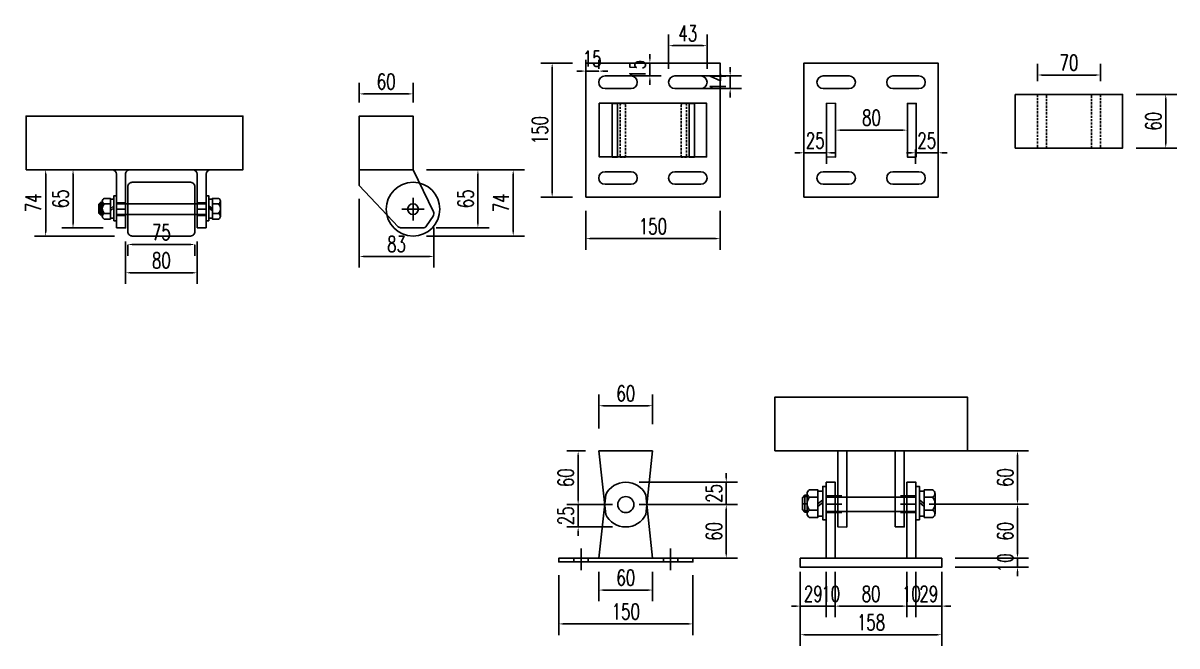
# Model space of a CAD drawing. Extents: x -16492 to 345596, y -4133 to 400729.
# Drawn here: x 74652 to 75941, y 13053 to 13749 of the extents above; entities that cross this region are included whole.
import ezdxf

# ---------------------------------------------------------------- set-up
doc = ezdxf.new("R2010")
doc.units = 0
doc.header["$LTSCALE"] = 10
doc.header["$MEASUREMENT"] = 0
for name, pattern in [('ACAD_ISO03W100', [30, 12, -18]), ('CENTER2', [28.575, 19.05, -3.175, 3.175, -3.175]), ('DASHED2', [0.375, 0.25, -0.125])]:
    doc.linetypes.add(name, pattern=pattern)
for name, color, linetype in [('00-HATCH(填充)', 250, 'Continuous'), ('W-MOUNTING固定方式', 5, 'Continuous'), ('铝架', 3, 'Continuous')]:
    doc.layers.add(name, color=color, linetype=linetype)
doc.styles.add('STANDARD_T3', font='simplex.shx', dxfattribs={"width": 0.7, "bigfont": 'gbcbig.shx'})
doc.dimstyles.new('W&&5', dxfattribs={"dimtxt": 17.5, "dimasz": 5, "dimexe": 12.5, "dimexo": 15, "dimgap": 5, "dimtad": 1, "dimdec": 0, "dimzin": 0, "dimdsep": 46, "dimtxsty": 'STANDARD_T3', "dimcen": 0.09, "dimclrd": 1, "dimclre": 1, "dimclrt": 7, "dimazin": 2, "dimtfac": 1, "dimtdec": 0, "dimtix": 1, "dimtmove": 2, "dimatfit": 3, "dimfxl": 100, "dimtolj": 1, "dimtzin": 0, "dimarcsym": 0})

# ---------------------------------------------------------------- blocks, each defined once
blk = doc.blocks.new('*D279')
at = {"color": 1, "lineweight": -2, "transparency": 16777216}
for p, q in [((75894.9, 13669.3, 0), (75940.5, 13669.3, 0)), ((75928, 13664.3, 0), (75928, 13614.3, 0)), ((75894.9, 13609.3, 0), (75940.5, 13609.3, 0))]:
    blk.add_line(p, q, dxfattribs=at)
at = {"color": 1, "transparency": 16777216}
for points in [[(75927.2, 13664.3, 0), (75928.9, 13664.3, 0), (75928, 13669.3, 0)], [(75927.2, 13614.3, 0), (75928.9, 13614.3, 0), (75928, 13609.3, 0)]]:
    blk.add_solid(points, dxfattribs=at)
at = {"layer": 'Defpoints', "color": 0, "transparency": 16777216}
for p in [(75879.9, 13669.3, 0), (75879.9, 13609.3, 0), (75928, 13609.3, 0)]:
    blk.add_point(p, dxfattribs=at)
at = {"color": 7, "transparency": 16777216, "insert": (75914.3, 13639.3, 0), "char_height": 17.5, "attachment_point": 5, "rotation": 90, "style": 'STANDARD_T3'}
blk.add_mtext('\\A1;60', dxfattribs=at)
blk = doc.blocks.new('gangban')
at = {"layer": 'W-MOUNTING固定方式'}
for p, q in [((-1499900.8, 1203880.2), (-1499929.8, 1203880.2)), ((-1499851.8, 1203880.2), (-1499822.8, 1203880.2)), ((-1499929.8, 1203866.2), (-1499900.8, 1203866.2)), ((-1499822.8, 1203866.2), (-1499851.8, 1203866.2)), ((-1499929.8, 1203773.2), (-1499900.8, 1203773.2)), ((-1499822.8, 1203773.2), (-1499851.8, 1203773.2)), ((-1499900.8, 1203759.2), (-1499929.8, 1203759.2)), ((-1499851.8, 1203759.2), (-1499822.8, 1203759.2))]:
    blk.add_line(p, q, dxfattribs=at)
blk.add_lwpolyline([(-1499951.3, 1203744.7), (-1499801.3, 1203744.7), (-1499801.3, 1203894.7), (-1499951.3, 1203894.7)], close=True, dxfattribs=at)
for centre, start, end in [((-1499929.8, 1203873.2), 90, 270), ((-1499900.8, 1203873.2), 270, 90), ((-1499851.8, 1203873.2), 90, 270), ((-1499822.8, 1203873.2), 270, 90), ((-1499929.8, 1203766.2), 90, 270), ((-1499900.8, 1203766.2), 270, 90), ((-1499851.8, 1203766.2), 90, 270), ((-1499822.8, 1203766.2), 270, 90)]:
    blk.add_arc(centre, 7, start, end, dxfattribs=at)
blk = doc.blocks.new('*D280')
at = {"color": 1, "lineweight": -2, "transparency": 16777216}
for p, q in [((75280.2, 13539.4), (75280.2, 13495.7)), ((75430.2, 13539.4), (75430.2, 13495.7)), ((75285.2, 13508.2), (75425.2, 13508.2))]:
    blk.add_line(p, q, dxfattribs=at)
at = {"color": 1, "transparency": 16777216}
for points in [[(75285.2, 13509), (75285.2, 13507.4), (75280.2, 13508.2)], [(75425.2, 13509), (75425.2, 13507.4), (75430.2, 13508.2)]]:
    blk.add_solid(points, dxfattribs=at)
at = {"layer": 'Defpoints', "color": 0, "transparency": 16777216}
for p in [(75280.2, 13554.4, 0), (75430.2, 13554.4, 0), (75430.2, 13508.2)]:
    blk.add_point(p, dxfattribs=at)
at = {"color": 7, "transparency": 16777216, "insert": (75355.2, 13521.9), "char_height": 17.5, "attachment_point": 5, "style": 'STANDARD_T3'}
blk.add_mtext('\\A1;150', dxfattribs=at)
blk = doc.blocks.new('*D281')
at = {"color": 1, "lineweight": -2, "transparency": 16777216}
for p, q in [((75265.2, 13704.4), (75230.1, 13704.4)), ((75242.6, 13559.4), (75242.6, 13699.4)), ((75265.2, 13554.4), (75230.1, 13554.4))]:
    blk.add_line(p, q, dxfattribs=at)
at = {"color": 1, "transparency": 16777216}
for points in [[(75241.8, 13699.4), (75243.5, 13699.4), (75242.6, 13704.4)], [(75241.8, 13559.4), (75243.5, 13559.4), (75242.6, 13554.4)]]:
    blk.add_solid(points, dxfattribs=at)
at = {"layer": 'Defpoints', "color": 0, "transparency": 16777216}
for p in [(75242.6, 13704.4), (75280.2, 13704.4, 0), (75280.2, 13554.4, 0)]:
    blk.add_point(p, dxfattribs=at)
at = {"color": 7, "transparency": 16777216, "insert": (75228.9, 13629.4), "char_height": 17.5, "attachment_point": 5, "rotation": 90, "style": 'STANDARD_T3'}
blk.add_mtext('\\A1;150', dxfattribs=at)
blk = doc.blocks.new('*D337')
at = {"color": 1, "lineweight": -2, "transparency": 16777216}
for p, q in [((75351.8, 13709.4), (75351.8, 13714.4)), ((75331.2, 13704.4), (75364.3, 13704.4)), ((75351.8, 13689.9), (75351.8, 13704.4)), ((75331.2, 13689.9), (75364.3, 13689.9)), ((75351.8, 13684.9), (75351.8, 13679.9))]:
    blk.add_line(p, q, dxfattribs=at)
at = {"color": 1, "transparency": 16777216}
for points in [[(75351, 13709.4), (75352.6, 13709.4), (75351.8, 13704.4)], [(75351, 13684.9), (75352.6, 13684.9), (75351.8, 13689.9)]]:
    blk.add_solid(points, dxfattribs=at)
at = {"layer": 'Defpoints', "color": 0, "transparency": 16777216}
for p in [(75316.2, 13704.4, 0), (75351.8, 13704.4), (75316.2, 13689.9, 0)]:
    blk.add_point(p, dxfattribs=at)
at = {"color": 7, "transparency": 16777216, "insert": (75338, 13697.2), "char_height": 17.5, "attachment_point": 5, "rotation": 90, "style": 'STANDARD_T3'}
blk.add_mtext('\\A1;15', dxfattribs=at)
blk = doc.blocks.new('*D338')
at = {"color": 1, "lineweight": -2, "transparency": 16777216}
for p, q in [((75280.2, 13697.9), (75280.2, 13707.9)), ((75294.7, 13697.9), (75294.7, 13707.9)), ((75275.2, 13695.4), (75270.2, 13695.4)), ((75294.7, 13695.4), (75280.2, 13695.4)), ((75299.7, 13695.4), (75304.7, 13695.4))]:
    blk.add_line(p, q, dxfattribs=at)
at = {"color": 1, "transparency": 16777216}
for points in [[(75275.2, 13696.2), (75275.2, 13694.5), (75280.2, 13695.4)], [(75299.7, 13696.2), (75299.7, 13694.5), (75294.7, 13695.4)]]:
    blk.add_solid(points, dxfattribs=at)
at = {"layer": 'Defpoints', "color": 0, "transparency": 16777216}
for p in [(75280.2, 13695.4), (75280.2, 13682.9, 0), (75294.7, 13682.9, 0)]:
    blk.add_point(p, dxfattribs=at)
at = {"color": 7, "transparency": 16777216, "insert": (75287.4, 13709.1), "char_height": 17.5, "attachment_point": 5, "style": 'STANDARD_T3'}
blk.add_mtext('\\A1;15', dxfattribs=at)
blk = doc.blocks.new('*D339')
at = {"color": 1, "lineweight": -2, "transparency": 16777216}
for p, q in [((75409.2, 13689.9), (75454, 13689.9)), ((75441.5, 13694.9), (75441.5, 13699.9)), ((75441.5, 13689.9), (75441.5, 13675.9)), ((75409.2, 13675.9), (75454, 13675.9)), ((75441.5, 13670.9), (75441.5, 13665.9))]:
    blk.add_line(p, q, dxfattribs=at)
at = {"color": 1, "transparency": 16777216}
for points in [[(75440.6, 13694.9), (75442.3, 13694.9), (75441.5, 13689.9)], [(75440.6, 13670.9), (75442.3, 13670.9), (75441.5, 13675.9)]]:
    blk.add_solid(points, dxfattribs=at)
at = {"layer": 'Defpoints', "color": 0, "transparency": 16777216}
for p in [(75394.2, 13689.9, 0), (75394.2, 13675.9, 0), (75441.5, 13675.9)]:
    blk.add_point(p, dxfattribs=at)
at = {"color": 7, "transparency": 16777216, "insert": (75427.7, 13682.9), "char_height": 17.5, "attachment_point": 5, "rotation": 90, "style": 'STANDARD_T3'}
blk.add_mtext('\\A1;14', dxfattribs=at)
blk = doc.blocks.new('*D340')
at = {"color": 1, "lineweight": -2, "transparency": 16777216}
for p, q in [((75372.7, 13697.9), (75372.7, 13736.3)), ((75415.7, 13697.9), (75415.7, 13736.3)), ((75410.7, 13723.8), (75377.7, 13723.8))]:
    blk.add_line(p, q, dxfattribs=at)
at = {"color": 1, "transparency": 16777216}
for points in [[(75377.7, 13724.6), (75377.7, 13723), (75372.7, 13723.8)], [(75410.7, 13724.6), (75410.7, 13723), (75415.7, 13723.8)]]:
    blk.add_solid(points, dxfattribs=at)
at = {"layer": 'Defpoints', "color": 0, "transparency": 16777216}
for p in [(75372.7, 13723.8), (75372.7, 13682.9, 0), (75415.7, 13682.9, 0)]:
    blk.add_point(p, dxfattribs=at)
at = {"color": 7, "transparency": 16777216, "insert": (75394.2, 13737.5), "char_height": 17.5, "attachment_point": 5, "style": 'STANDARD_T3'}
blk.add_mtext('\\A1;43', dxfattribs=at)
blk = doc.blocks.new('*D282')
at = {"color": 1, "lineweight": -2, "transparency": 16777216}
for p, q in [((75294.9, 13296, 0), (75294.9, 13334, 0)), ((75354.9, 13301, 0), (75354.9, 13334, 0)), ((75299.9, 13321.5, 0), (75349.9, 13321.5, 0))]:
    blk.add_line(p, q, dxfattribs=at)
at = {"color": 1, "transparency": 16777216}
for points in [[(75299.9, 13322.3, 0), (75299.9, 13320.6, 0), (75294.9, 13321.5, 0)], [(75349.9, 13322.3, 0), (75349.9, 13320.6, 0), (75354.9, 13321.5, 0)]]:
    blk.add_solid(points, dxfattribs=at)
at = {"layer": 'Defpoints', "color": 0, "transparency": 16777216}
for p in [(75354.9, 13321.5, 0), (75294.9, 13281, 0), (75354.9, 13286, 0)]:
    blk.add_point(p, dxfattribs=at)
at = {"color": 7, "transparency": 16777216, "insert": (75324.9, 13335.2, 0), "char_height": 17.5, "attachment_point": 5, "style": 'STANDARD_T3'}
blk.add_mtext('\\A1;60', dxfattribs=at)
blk = doc.blocks.new('*D283')
at = {"color": 1, "lineweight": -2, "transparency": 16777216}
for p, q in [((75279.9, 13271, 0), (75259.2, 13271, 0)), ((75271.7, 13216, 0), (75271.7, 13266, 0)), ((75309.9, 13211, 0), (75259.2, 13211, 0))]:
    blk.add_line(p, q, dxfattribs=at)
at = {"color": 1, "transparency": 16777216}
for points in [[(75270.8, 13266, 0), (75272.5, 13266, 0), (75271.7, 13271, 0)], [(75270.8, 13216, 0), (75272.5, 13216, 0), (75271.7, 13211, 0)]]:
    blk.add_solid(points, dxfattribs=at)
at = {"layer": 'Defpoints', "color": 0, "transparency": 16777216}
for p in [(75271.7, 13271, 0), (75294.9, 13271, 0), (75324.9, 13211, 0)]:
    blk.add_point(p, dxfattribs=at)
at = {"color": 7, "transparency": 16777216, "insert": (75257.9, 13241, 0), "char_height": 17.5, "attachment_point": 5, "rotation": 90, "style": 'STANDARD_T3'}
blk.add_mtext('\\A1;60', dxfattribs=at)
blk = doc.blocks.new('*D284')
at = {"color": 1, "lineweight": -2, "transparency": 16777216}
for p, q in [((75271.7, 13216, 0), (75271.7, 13221, 0)), ((75309.9, 13211, 0), (75259.2, 13211, 0)), ((75271.7, 13186, 0), (75271.7, 13211, 0)), ((75309.9, 13186, 0), (75259.2, 13186, 0)), ((75271.7, 13181, 0), (75271.7, 13176, 0))]:
    blk.add_line(p, q, dxfattribs=at)
at = {"color": 1, "transparency": 16777216}
for points in [[(75270.8, 13216, 0), (75272.5, 13216, 0), (75271.7, 13211, 0)], [(75270.8, 13181, 0), (75272.5, 13181, 0), (75271.7, 13186, 0)]]:
    blk.add_solid(points, dxfattribs=at)
at = {"layer": 'Defpoints', "color": 0, "transparency": 16777216}
for p in [(75271.7, 13211, 0), (75324.9, 13211, 0), (75324.9, 13186, 0)]:
    blk.add_point(p, dxfattribs=at)
at = {"color": 7, "transparency": 16777216, "insert": (75257.9, 13198.5, 0), "char_height": 17.5, "attachment_point": 5, "rotation": 90, "style": 'STANDARD_T3'}
blk.add_mtext('\\A1;25', dxfattribs=at)
blk = doc.blocks.new('*D285')
at = {"color": 1, "lineweight": -2, "transparency": 16777216}
for p, q in [((75437.1, 13241, 0), (75437.1, 13246, 0)), ((75339.9, 13236, 0), (75449.6, 13236, 0)), ((75437.1, 13211, 0), (75437.1, 13236, 0)), ((75339.9, 13211, 0), (75449.6, 13211, 0)), ((75437.1, 13206, 0), (75437.1, 13201, 0))]:
    blk.add_line(p, q, dxfattribs=at)
at = {"color": 1, "transparency": 16777216}
for points in [[(75436.3, 13241, 0), (75437.9, 13241, 0), (75437.1, 13236, 0)], [(75436.3, 13206, 0), (75437.9, 13206, 0), (75437.1, 13211, 0)]]:
    blk.add_solid(points, dxfattribs=at)
at = {"layer": 'Defpoints', "color": 0, "transparency": 16777216}
for p in [(75324.9, 13236, 0), (75437.1, 13236, 0), (75324.9, 13211, 0)]:
    blk.add_point(p, dxfattribs=at)
at = {"color": 7, "transparency": 16777216, "insert": (75423.4, 13223.5, 0), "char_height": 17.5, "attachment_point": 5, "rotation": 90, "style": 'STANDARD_T3'}
blk.add_mtext('\\A1;25', dxfattribs=at)
blk = doc.blocks.new('*D286')
at = {"color": 1, "lineweight": -2, "transparency": 16777216}
for p, q in [((75379.9, 13211, 0), (75449.6, 13211, 0)), ((75437.1, 13156, 0), (75437.1, 13206, 0)), ((75379.9, 13151, 0), (75449.6, 13151, 0))]:
    blk.add_line(p, q, dxfattribs=at)
at = {"color": 1, "transparency": 16777216}
for points in [[(75436.3, 13206, 0), (75437.9, 13206, 0), (75437.1, 13211, 0)], [(75436.3, 13156, 0), (75437.9, 13156, 0), (75437.1, 13151, 0)]]:
    blk.add_solid(points, dxfattribs=at)
at = {"layer": 'Defpoints', "color": 0, "transparency": 16777216}
for p in [(75364.9, 13211, 0), (75437.1, 13211, 0), (75364.9, 13151, 0)]:
    blk.add_point(p, dxfattribs=at)
at = {"color": 7, "transparency": 16777216, "insert": (75423.4, 13181, 0), "char_height": 17.5, "attachment_point": 5, "rotation": 90, "style": 'STANDARD_T3'}
blk.add_mtext('\\A1;60', dxfattribs=at)
blk = doc.blocks.new('*D287')
at = {"color": 1, "lineweight": -2, "transparency": 16777216}
for p, q in [((75294.9, 13136, 0), (75294.9, 13103, 0)), ((75354.9, 13136, 0), (75354.9, 13103, 0)), ((75299.9, 13115.5, 0), (75349.9, 13115.5, 0))]:
    blk.add_line(p, q, dxfattribs=at)
at = {"color": 1, "transparency": 16777216}
for points in [[(75299.9, 13116.4, 0), (75299.9, 13114.7, 0), (75294.9, 13115.5, 0)], [(75349.9, 13116.4, 0), (75349.9, 13114.7, 0), (75354.9, 13115.5, 0)]]:
    blk.add_solid(points, dxfattribs=at)
at = {"layer": 'Defpoints', "color": 0, "transparency": 16777216}
for p in [(75294.9, 13151, 0), (75354.9, 13151, 0), (75354.9, 13115.5, 0)]:
    blk.add_point(p, dxfattribs=at)
at = {"color": 7, "transparency": 16777216, "insert": (75324.9, 13129.3, 0), "char_height": 17.5, "attachment_point": 5, "style": 'STANDARD_T3'}
blk.add_mtext('\\A1;60', dxfattribs=at)
blk = doc.blocks.new('*D341')
at = {"color": 1, "lineweight": -2, "transparency": 16777216}
for p, q in [((75518.8, 13604.1), (75513.8, 13604.1)), ((75523.8, 13608.4), (75523.8, 13591.6)), ((75523.8, 13604.1), (75549.2, 13604.1)), ((75549.2, 13607.8), (75549.2, 13591.6)), ((75554.2, 13604.1), (75559.2, 13604.1))]:
    blk.add_line(p, q, dxfattribs=at)
at = {"color": 1, "transparency": 16777216}
for points in [[(75518.8, 13604.9), (75518.8, 13603.2), (75523.8, 13604.1)], [(75554.2, 13604.9), (75554.2, 13603.2), (75549.2, 13604.1)]]:
    blk.add_solid(points, dxfattribs=at)
at = {"layer": 'Defpoints', "color": 0, "transparency": 16777216}
for p in [(75523.8, 13623.4, 0), (75549.2, 13622.8, 0), (75549.2, 13604.1)]:
    blk.add_point(p, dxfattribs=at)
at = {"color": 7, "transparency": 16777216, "insert": (75536.5, 13617.8), "char_height": 17.5, "attachment_point": 5, "style": 'STANDARD_T3'}
blk.add_mtext('\\A1;25', dxfattribs=at)
blk = doc.blocks.new('*D288')
at = {"color": 1, "lineweight": -2, "transparency": 16777216}
for p, q in [((75784.8, 13684.3), (75784.8, 13703.5)), ((75855, 13684.3), (75855, 13703.5)), ((75789.8, 13691), (75850, 13691))]:
    blk.add_line(p, q, dxfattribs=at)
at = {"color": 1, "transparency": 16777216}
for points in [[(75789.8, 13691.8), (75789.8, 13690.2), (75784.8, 13691)], [(75850, 13691.8), (75850, 13690.2), (75855, 13691)]]:
    blk.add_solid(points, dxfattribs=at)
at = {"layer": 'Defpoints', "color": 0, "transparency": 16777216}
for p in [(75855, 13691), (75784.8, 13669.3, 0), (75855, 13669.3, 0)]:
    blk.add_point(p, dxfattribs=at)
at = {"color": 7, "transparency": 16777216, "insert": (75819.9, 13704.8), "char_height": 17.5, "attachment_point": 5, "style": 'STANDARD_T3'}
blk.add_mtext('\\A1;70', dxfattribs=at)
blk = doc.blocks.new('*D289')
at = {"color": 1, "lineweight": -2, "transparency": 16777216}
for p, q in [((75648.9, 13136, 0), (75648.9, 13085.1, 0)), ((75677.8, 13136, 0), (75677.8, 13085.1, 0)), ((75643.9, 13097.6, 0), (75638.9, 13097.6, 0)), ((75648.9, 13097.6, 0), (75677.8, 13097.6, 0)), ((75682.8, 13097.6, 0), (75687.8, 13097.6, 0))]:
    blk.add_line(p, q, dxfattribs=at)
at = {"color": 1, "transparency": 16777216}
for points in [[(75643.9, 13098.4, 0), (75643.9, 13096.7, 0), (75648.9, 13097.6, 0)], [(75682.8, 13098.4, 0), (75682.8, 13096.7, 0), (75677.8, 13097.6, 0)]]:
    blk.add_solid(points, dxfattribs=at)
at = {"layer": 'Defpoints', "color": 0, "transparency": 16777216}
for p in [(75648.9, 13151, 0), (75677.8, 13151, 0), (75677.8, 13097.6, 0)]:
    blk.add_point(p, dxfattribs=at)
at = {"color": 7, "transparency": 16777216, "insert": (75663.4, 13111.3, 0), "char_height": 17.5, "attachment_point": 5, "style": 'STANDARD_T3'}
blk.add_mtext('\\A1;29', dxfattribs=at)
blk = doc.blocks.new('*D290')
at = {"color": 1, "lineweight": -2, "transparency": 16777216}
for p, q in [((75558.8, 13136, 0), (75558.8, 13085.1, 0)), ((75638.9, 13136, 0), (75638.9, 13085.1, 0)), ((75563.8, 13097.6, 0), (75633.9, 13097.6, 0))]:
    blk.add_line(p, q, dxfattribs=at)
at = {"color": 1, "transparency": 16777216}
for points in [[(75563.8, 13098.4, 0), (75563.8, 13096.7, 0), (75558.8, 13097.6, 0)], [(75633.9, 13098.4, 0), (75633.9, 13096.7, 0), (75638.9, 13097.6, 0)]]:
    blk.add_solid(points, dxfattribs=at)
at = {"layer": 'Defpoints', "color": 0, "transparency": 16777216}
for p in [(75558.8, 13151, 0), (75638.9, 13151, 0), (75638.9, 13097.6, 0)]:
    blk.add_point(p, dxfattribs=at)
at = {"color": 7, "transparency": 16777216, "insert": (75598.9, 13111.3, 0), "char_height": 17.5, "attachment_point": 5, "style": 'STANDARD_T3'}
blk.add_mtext('\\A1;80', dxfattribs=at)
blk = doc.blocks.new('*D291')
at = {"color": 1, "lineweight": -2, "transparency": 16777216}
for p, q in [((75519.8, 13136, 0), (75519.8, 13085.1, 0)), ((75548.8, 13136, 0), (75548.8, 13085.1, 0)), ((75514.8, 13097.6, 0), (75509.8, 13097.6, 0)), ((75519.8, 13097.6, 0), (75548.8, 13097.6, 0)), ((75553.8, 13097.6, 0), (75558.8, 13097.6, 0))]:
    blk.add_line(p, q, dxfattribs=at)
at = {"color": 1, "transparency": 16777216}
for points in [[(75514.8, 13098.4, 0), (75514.8, 13096.7, 0), (75519.8, 13097.6, 0)], [(75553.8, 13098.4, 0), (75553.8, 13096.7, 0), (75548.8, 13097.6, 0)]]:
    blk.add_solid(points, dxfattribs=at)
at = {"layer": 'Defpoints', "color": 0, "transparency": 16777216}
for p in [(75519.8, 13151, 0), (75548.8, 13151, 0), (75548.8, 13097.6, 0)]:
    blk.add_point(p, dxfattribs=at)
at = {"color": 7, "transparency": 16777216, "insert": (75534.3, 13111.3, 0), "char_height": 17.5, "attachment_point": 5, "style": 'STANDARD_T3'}
blk.add_mtext('\\A1;29', dxfattribs=at)
blk = doc.blocks.new('*D342')
at = {"color": 1, "lineweight": -2, "transparency": 16777216}
for p, q in [((75519.8, 13126, 0), (75519.8, 13053.1, 0)), ((75677.8, 13126, 0), (75677.8, 13053.1, 0)), ((75524.8, 13065.6, 0), (75672.8, 13065.6, 0))]:
    blk.add_line(p, q, dxfattribs=at)
at = {"color": 1, "transparency": 16777216}
for points in [[(75524.8, 13066.4, 0), (75524.8, 13064.8, 0), (75519.8, 13065.6, 0)], [(75672.8, 13066.4, 0), (75672.8, 13064.8, 0), (75677.8, 13065.6, 0)]]:
    blk.add_solid(points, dxfattribs=at)
at = {"layer": 'Defpoints', "color": 0, "transparency": 16777216}
for p in [(75519.8, 13141, 0), (75677.8, 13141, 0), (75677.8, 13065.6, 0)]:
    blk.add_point(p, dxfattribs=at)
at = {"color": 7, "transparency": 16777216, "insert": (75598.8, 13079.3, 0), "char_height": 17.5, "attachment_point": 5, "style": 'STANDARD_T3'}
blk.add_mtext('\\A1;158', dxfattribs=at)
blk = doc.blocks.new('*D343')
at = {"color": 1, "lineweight": -2, "transparency": 16777216}
for p, q in [((75762.4, 13156, 0), (75762.4, 13161, 0)), ((75692.8, 13151, 0), (75774.9, 13151, 0)), ((75762.4, 13141, 0), (75762.4, 13151, 0)), ((75692.8, 13141, 0), (75774.9, 13141, 0)), ((75762.4, 13136, 0), (75762.4, 13131, 0))]:
    blk.add_line(p, q, dxfattribs=at)
at = {"color": 1, "transparency": 16777216}
for points in [[(75761.6, 13156, 0), (75763.3, 13156, 0), (75762.4, 13151, 0)], [(75761.6, 13136, 0), (75763.3, 13136, 0), (75762.4, 13141, 0)]]:
    blk.add_solid(points, dxfattribs=at)
at = {"layer": 'Defpoints', "color": 0, "transparency": 16777216}
for p in [(75677.8, 13151, 0), (75762.4, 13151, 0), (75677.8, 13141, 0)]:
    blk.add_point(p, dxfattribs=at)
at = {"color": 7, "transparency": 16777216, "insert": (75748.7, 13146, 0), "char_height": 17.5, "attachment_point": 5, "rotation": 90, "style": 'STANDARD_T3'}
blk.add_mtext('\\A1;10', dxfattribs=at)
blk = doc.blocks.new('*D344')
at = {"color": 1, "lineweight": -2, "transparency": 16777216}
for p, q in [((75548.8, 13136, 0), (75548.8, 13085.1, 0)), ((75558.8, 13136, 0), (75558.8, 13085.1, 0)), ((75543.8, 13097.6, 0), (75538.8, 13097.6, 0)), ((75548.8, 13097.6, 0), (75558.8, 13097.6, 0)), ((75563.8, 13097.6, 0), (75568.8, 13097.6, 0))]:
    blk.add_line(p, q, dxfattribs=at)
at = {"color": 1, "transparency": 16777216}
for points in [[(75543.8, 13098.4, 0), (75543.8, 13096.7, 0), (75548.8, 13097.6, 0)], [(75563.8, 13098.4, 0), (75563.8, 13096.7, 0), (75558.8, 13097.6, 0)]]:
    blk.add_solid(points, dxfattribs=at)
at = {"layer": 'Defpoints', "color": 0, "transparency": 16777216}
for p in [(75548.8, 13151, 0), (75558.8, 13151, 0), (75558.8, 13097.6, 0)]:
    blk.add_point(p, dxfattribs=at)
at = {"color": 7, "transparency": 16777216, "insert": (75553.8, 13111.3, 0), "char_height": 17.5, "attachment_point": 5, "style": 'STANDARD_T3'}
blk.add_mtext('\\A1;10', dxfattribs=at)
blk = doc.blocks.new('*D345')
at = {"color": 1, "lineweight": -2, "transparency": 16777216}
for p, q in [((75663.9, 13211.4, 0), (75774.9, 13211.4, 0)), ((75762.4, 13156, 0), (75762.4, 13206.4, 0)), ((75692.8, 13151, 0), (75774.9, 13151, 0))]:
    blk.add_line(p, q, dxfattribs=at)
at = {"color": 1, "transparency": 16777216}
for points in [[(75761.6, 13206.4, 0), (75763.3, 13206.4, 0), (75762.4, 13211.4, 0)], [(75761.6, 13156, 0), (75763.3, 13156, 0), (75762.4, 13151, 0)]]:
    blk.add_solid(points, dxfattribs=at)
at = {"layer": 'Defpoints', "color": 0, "transparency": 16777216}
for p in [(75648.9, 13211.4, 0), (75762.4, 13211.4, 0), (75677.8, 13151, 0)]:
    blk.add_point(p, dxfattribs=at)
at = {"color": 7, "transparency": 16777216, "insert": (75748.7, 13181.2, 0), "char_height": 17.5, "attachment_point": 5, "rotation": 90, "style": 'STANDARD_T3'}
blk.add_mtext('\\A1;60', dxfattribs=at)
blk = doc.blocks.new('*D346')
at = {"color": 1, "lineweight": -2, "transparency": 16777216}
for p, q in [((75650.9, 13271.1, 0), (75774.9, 13271.1, 0)), ((75762.4, 13216.4, 0), (75762.4, 13266.1, 0)), ((75663.9, 13211.4, 0), (75774.9, 13211.4, 0))]:
    blk.add_line(p, q, dxfattribs=at)
at = {"color": 1, "transparency": 16777216}
for points in [[(75761.6, 13266.1, 0), (75763.3, 13266.1, 0), (75762.4, 13271.1, 0)], [(75761.6, 13216.4, 0), (75763.3, 13216.4, 0), (75762.4, 13211.4, 0)]]:
    blk.add_solid(points, dxfattribs=at)
at = {"layer": 'Defpoints', "color": 0, "transparency": 16777216}
for p in [(75635.9, 13271.1, 0), (75762.4, 13271.1, 0), (75648.9, 13211.4, 0)]:
    blk.add_point(p, dxfattribs=at)
at = {"color": 7, "transparency": 16777216, "insert": (75748.7, 13241.2, 0), "char_height": 17.5, "attachment_point": 5, "rotation": 90, "style": 'STANDARD_T3'}
blk.add_mtext('\\A1;60', dxfattribs=at)
blk = doc.blocks.new('*D347')
at = {"color": 1, "lineweight": -2, "transparency": 16777216}
for p, q in [((75638.9, 13136, 0), (75638.9, 13085.1, 0)), ((75648.9, 13136, 0), (75648.9, 13085.1, 0)), ((75633.9, 13097.6, 0), (75628.9, 13097.6, 0)), ((75638.9, 13097.6, 0), (75648.9, 13097.6, 0)), ((75653.9, 13097.6, 0), (75658.9, 13097.6, 0))]:
    blk.add_line(p, q, dxfattribs=at)
at = {"color": 1, "transparency": 16777216}
for points in [[(75633.9, 13098.4, 0), (75633.9, 13096.7, 0), (75638.9, 13097.6, 0)], [(75653.9, 13098.4, 0), (75653.9, 13096.7, 0), (75648.9, 13097.6, 0)]]:
    blk.add_solid(points, dxfattribs=at)
at = {"layer": 'Defpoints', "color": 0, "transparency": 16777216}
for p in [(75638.9, 13151, 0), (75648.9, 13151, 0), (75648.9, 13097.6, 0)]:
    blk.add_point(p, dxfattribs=at)
at = {"color": 7, "transparency": 16777216, "insert": (75643.9, 13111.3, 0), "char_height": 17.5, "attachment_point": 5, "style": 'STANDARD_T3'}
blk.add_mtext('\\A1;10', dxfattribs=at)
blk = doc.blocks.new('*D348')
at = {"color": 1, "lineweight": -2, "transparency": 16777216}
for p, q in [((74711.3, 13585.1), (74694.9, 13585.1)), ((74707.4, 13580.1), (74707.4, 13525.1)), ((74741.1, 13520.1), (74694.9, 13520.1))]:
    blk.add_line(p, q, dxfattribs=at)
at = {"color": 1, "transparency": 16777216}
for points in [[(74706.6, 13580.1), (74708.3, 13580.1), (74707.4, 13585.1)], [(74706.6, 13525.1), (74708.3, 13525.1), (74707.4, 13520.1)]]:
    blk.add_solid(points, dxfattribs=at)
at = {"layer": 'Defpoints', "color": 0, "transparency": 16777216}
for p in [(74726.3, 13585.1), (74707.4, 13520.1), (74756.1, 13520.1)]:
    blk.add_point(p, dxfattribs=at)
at = {"color": 7, "transparency": 16777216, "insert": (74693.7, 13552.6), "char_height": 17.5, "attachment_point": 5, "rotation": 90, "style": 'STANDARD_T3'}
blk.add_mtext('\\A1;65', dxfattribs=at)
blk = doc.blocks.new('*D292')
at = {"color": 1, "lineweight": -2, "transparency": 16777216}
for p, q in [((74711.3, 13585.1), (74664.4, 13585.1)), ((74676.9, 13580.1), (74676.9, 13516.1)), ((74753.6, 13511.1), (74664.4, 13511.1))]:
    blk.add_line(p, q, dxfattribs=at)
at = {"color": 1, "transparency": 16777216}
for points in [[(74676, 13580.1), (74677.7, 13580.1), (74676.9, 13585.1)], [(74676, 13516.1), (74677.7, 13516.1), (74676.9, 13511.1)]]:
    blk.add_solid(points, dxfattribs=at)
at = {"layer": 'Defpoints', "color": 0, "transparency": 16777216}
for p in [(74726.3, 13585.1), (74676.9, 13511.1), (74768.6, 13511.1)]:
    blk.add_point(p, dxfattribs=at)
at = {"color": 7, "transparency": 16777216, "insert": (74663.1, 13548.1), "char_height": 17.5, "attachment_point": 5, "rotation": 90, "style": 'STANDARD_T3'}
blk.add_mtext('\\A1;74', dxfattribs=at)
blk = doc.blocks.new('*D293')
at = {"color": 1, "lineweight": -2, "transparency": 16777216}
for p, q in [((74766.1, 13505.1), (74766.1, 13457.5)), ((74846.1, 13505.1), (74846.1, 13457.5)), ((74771.1, 13470), (74841.1, 13470))]:
    blk.add_line(p, q, dxfattribs=at)
at = {"color": 1, "transparency": 16777216}
for points in [[(74771.1, 13470.9), (74771.1, 13469.2), (74766.1, 13470)], [(74841.1, 13470.9), (74841.1, 13469.2), (74846.1, 13470)]]:
    blk.add_solid(points, dxfattribs=at)
at = {"layer": 'Defpoints', "color": 0, "transparency": 16777216}
for p in [(74766.1, 13520.1), (74846.1, 13520.1), (74846.1, 13470)]:
    blk.add_point(p, dxfattribs=at)
at = {"color": 7, "transparency": 16777216, "insert": (74806.1, 13483.8), "char_height": 17.5, "attachment_point": 5, "style": 'STANDARD_T3'}
blk.add_mtext('\\A1;80', dxfattribs=at)
blk = doc.blocks.new('*D294')
at = {"color": 1, "lineweight": -2, "transparency": 16777216}
for p, q in [((75027.2, 13660.1), (75027.2, 13682.4)), ((75087.2, 13660.1), (75087.2, 13682.4)), ((75032.2, 13669.9), (75082.2, 13669.9))]:
    blk.add_line(p, q, dxfattribs=at)
at = {"color": 1, "transparency": 16777216}
for points in [[(75032.2, 13670.7), (75032.2, 13669.1), (75027.2, 13669.9)], [(75082.2, 13670.7), (75082.2, 13669.1), (75087.2, 13669.9)]]:
    blk.add_solid(points, dxfattribs=at)
at = {"layer": 'Defpoints', "color": 0, "transparency": 16777216}
for p in [(75087.2, 13669.9), (75027.2, 13645.1), (75087.2, 13645.1)]:
    blk.add_point(p, dxfattribs=at)
at = {"color": 7, "transparency": 16777216, "insert": (75057.2, 13683.7), "char_height": 17.5, "attachment_point": 5, "style": 'STANDARD_T3'}
blk.add_mtext('\\A1;60', dxfattribs=at)
blk = doc.blocks.new('*D349')
at = {"color": 1, "lineweight": -2, "transparency": 16777216}
for p, q in [((74768.6, 13501.1), (74768.6, 13489.1)), ((74773.6, 13501.6), (74838.6, 13501.6)), ((74843.6, 13501.1), (74843.6, 13489.1))]:
    blk.add_line(p, q, dxfattribs=at)
at = {"color": 1, "transparency": 16777216}
for points in [[(74773.6, 13502.5), (74773.6, 13500.8), (74768.6, 13501.6)], [(74838.6, 13502.5), (74838.6, 13500.8), (74843.6, 13501.6)]]:
    blk.add_solid(points, dxfattribs=at)
at = {"layer": 'Defpoints', "color": 0, "transparency": 16777216}
for p in [(74768.6, 13516.1), (74843.6, 13516.1), (74843.6, 13501.6)]:
    blk.add_point(p, dxfattribs=at)
at = {"color": 7, "transparency": 16777216, "insert": (74806.1, 13515.4), "char_height": 17.5, "attachment_point": 5, "style": 'STANDARD_T3'}
blk.add_mtext('\\A1;75', dxfattribs=at)
blk = doc.blocks.new('*D350')
at = {"color": 1, "lineweight": -2, "transparency": 16777216}
for p, q in [((75102.2, 13585.1), (75172.2, 13585.1)), ((75159.7, 13580.1), (75159.7, 13525.1)), ((75113, 13520.1), (75172.2, 13520.1))]:
    blk.add_line(p, q, dxfattribs=at)
at = {"color": 1, "transparency": 16777216}
for points in [[(75158.9, 13580.1), (75160.5, 13580.1), (75159.7, 13585.1)], [(75158.9, 13525.1), (75160.5, 13525.1), (75159.7, 13520.1)]]:
    blk.add_solid(points, dxfattribs=at)
at = {"layer": 'Defpoints', "color": 0, "transparency": 16777216}
for p in [(75087.2, 13585.1), (75098, 13520.1), (75159.7, 13520.1)]:
    blk.add_point(p, dxfattribs=at)
at = {"color": 7, "transparency": 16777216, "insert": (75146, 13552.6), "char_height": 17.5, "attachment_point": 5, "rotation": 90, "style": 'STANDARD_T3'}
blk.add_mtext('\\A1;65', dxfattribs=at)
blk = doc.blocks.new('*D351')
at = {"color": 1, "lineweight": -2, "transparency": 16777216}
for p, q in [((75027.2, 13552.6), (75027.2, 13475.8)), ((75110.5, 13520.8), (75110.5, 13475.8)), ((75032.2, 13488.3), (75105.5, 13488.3))]:
    blk.add_line(p, q, dxfattribs=at)
at = {"color": 1, "transparency": 16777216}
for points in [[(75032.2, 13489.1), (75032.2, 13487.4), (75027.2, 13488.3)], [(75105.5, 13489.1), (75105.5, 13487.4), (75110.5, 13488.3)]]:
    blk.add_solid(points, dxfattribs=at)
at = {"layer": 'Defpoints', "color": 0, "transparency": 16777216}
for p in [(75027.2, 13567.6), (75110.5, 13535.8), (75110.5, 13488.3)]:
    blk.add_point(p, dxfattribs=at)
at = {"color": 7, "transparency": 16777216, "insert": (75068.8, 13502), "char_height": 17.5, "attachment_point": 5, "style": 'STANDARD_T3'}
blk.add_mtext('\\A1;83', dxfattribs=at)
blk = doc.blocks.new('*D352')
at = {"color": 1, "lineweight": -2, "transparency": 16777216}
for p, q in [((75559.2, 13644.3), (75559.2, 13616.9)), ((75639.4, 13644.3), (75639.4, 13616.9)), ((75564.2, 13629.4), (75634.4, 13629.4))]:
    blk.add_line(p, q, dxfattribs=at)
at = {"color": 1, "transparency": 16777216}
for points in [[(75564.2, 13630.2), (75564.2, 13628.6), (75559.2, 13629.4)], [(75634.4, 13630.2), (75634.4, 13628.6), (75639.4, 13629.4)]]:
    blk.add_solid(points, dxfattribs=at)
at = {"layer": 'Defpoints', "color": 0, "transparency": 16777216}
for p in [(75559.2, 13659.3, 0), (75639.4, 13659.3, 0), (75639.4, 13629.4)]:
    blk.add_point(p, dxfattribs=at)
at = {"color": 7, "transparency": 16777216, "insert": (75599.3, 13643.2), "char_height": 17.5, "attachment_point": 5, "style": 'STANDARD_T3'}
blk.add_mtext('\\A1;80', dxfattribs=at)
blk = doc.blocks.new('*D353')
at = {"color": 1, "lineweight": -2, "transparency": 16777216}
for p, q in [((75117.2, 13585.1), (75211.6, 13585.1)), ((75199.1, 13580.1), (75199.1, 13516.1)), ((75102.2, 13511.1), (75211.6, 13511.1))]:
    blk.add_line(p, q, dxfattribs=at)
at = {"color": 1, "transparency": 16777216}
for points in [[(75198.3, 13580.1), (75200, 13580.1), (75199.1, 13585.1)], [(75198.3, 13516.1), (75200, 13516.1), (75199.1, 13511.1)]]:
    blk.add_solid(points, dxfattribs=at)
at = {"layer": 'Defpoints', "color": 0, "transparency": 16777216}
for p in [(75102.2, 13585.1), (75087.2, 13511.1), (75199.1, 13511.1)]:
    blk.add_point(p, dxfattribs=at)
at = {"color": 7, "transparency": 16777216, "insert": (75185.4, 13548.1), "char_height": 17.5, "attachment_point": 5, "rotation": 90, "style": 'STANDARD_T3'}
blk.add_mtext('\\A1;74', dxfattribs=at)
blk = doc.blocks.new('*D354')
at = {"color": 1, "lineweight": -2, "transparency": 16777216}
for p, q in [((75249.9, 13132), (75249.9, 13065.2)), ((75399.9, 13132), (75399.9, 13065.2)), ((75254.9, 13077.7), (75394.9, 13077.7))]:
    blk.add_line(p, q, dxfattribs=at)
at = {"color": 1, "transparency": 16777216}
for points in [[(75254.9, 13078.5), (75254.9, 13076.9), (75249.9, 13077.7)], [(75394.9, 13078.5), (75394.9, 13076.9), (75399.9, 13077.7)]]:
    blk.add_solid(points, dxfattribs=at)
at = {"layer": 'Defpoints', "color": 0, "transparency": 16777216}
for p in [(75249.9, 13147, 0), (75399.9, 13147, 0), (75399.9, 13077.7)]:
    blk.add_point(p, dxfattribs=at)
at = {"color": 7, "transparency": 16777216, "insert": (75324.9, 13091.5), "char_height": 17.5, "attachment_point": 5, "style": 'STANDARD_T3'}
blk.add_mtext('\\A1;150', dxfattribs=at)
blk = doc.blocks.new('*D272')
at = {"color": 1, "lineweight": -2, "transparency": 16777216}
for p, q in [((75643.4, 13604.1), (75638.4, 13604.1)), ((75648.4, 13607.8), (75648.4, 13591.6)), ((75673.8, 13604.1), (75648.4, 13604.1)), ((75673.8, 13608.4), (75673.8, 13591.6)), ((75678.8, 13604.1), (75683.8, 13604.1))]:
    blk.add_line(p, q, dxfattribs=at)
at = {"color": 1, "transparency": 16777216}
for points in [[(75643.4, 13604.9), (75643.4, 13603.2), (75648.4, 13604.1)], [(75678.8, 13604.9), (75678.8, 13603.2), (75673.8, 13604.1)]]:
    blk.add_solid(points, dxfattribs=at)
at = {"layer": 'Defpoints', "color": 0, "transparency": 16777216}
for p in [(75648.4, 13622.8, 0), (75673.8, 13623.4, 0), (75648.4, 13604.1)]:
    blk.add_point(p, dxfattribs=at)
at = {"color": 7, "transparency": 16777216, "insert": (75661.1, 13617.8), "char_height": 17.5, "attachment_point": 5, "style": 'STANDARD_T3'}
blk.add_mtext('\\A1;25', dxfattribs=at)

msp = doc.modelspace()

# ---------------------------------------------------------------- linework, layer by layer
for p, q in [((74751.1, 13585.1), (74861.1, 13585.1)), ((74756.1, 13580.1), (74756.1, 13520.1)), ((74846.1, 13580.1), (74846.1, 13520.1)), ((74856.1, 13520.1), (74856.1, 13580.1)), ((74749.1, 13547.1), (74742.1, 13547.1)), ((74863.1, 13547.1), (74870.1, 13547.1)), ((74872.1, 13548.6), (74872.1, 13534.6)), ((74742.1, 13536.1), (74749.1, 13536.1)), ((74753.1, 13544.9), (74749.1, 13541.6)), ((74753.1, 13542.6), (74749.1, 13539.3)), ((74859.1, 13544.9), (74863.1, 13541.6)), ((74859.1, 13542.6), (74863.1, 13539.3)), ((74870.1, 13536.1), (74863.1, 13536.1)), ((74846.1, 13520.1), (74856.1, 13520.1)), ((75354.9, 13271, 0), (75294.9, 13271, 0)), ((75294.9, 13271, 0), (75302.4, 13200, 0)), ((75354.9, 13271, 0), (75347.3, 13200, 0)), ((75294.9, 13151, 0), (75302.4, 13222, 0)), ((75354.9, 13151, 0), (75347.3, 13222, 0)), ((75539.5, 13219.4, 0), (75530.1, 13219.4, 0)), ((75544.8, 13216.5, 0), (75539.5, 13212, 0)), ((75544.8, 13213.4, 0), (75539.5, 13209, 0)), ((75652.9, 13216.5, 0), (75658.3, 13212, 0)), ((75652.9, 13213.4, 0), (75658.3, 13209, 0)), ((75658.3, 13219.4, 0), (75667.6, 13219.4, 0)), ((75670.3, 13221.4, 0), (75670.3, 13202.7, 0)), ((75530.1, 13204.7, 0), (75539.5, 13204.7, 0)), ((75667.6, 13204.7, 0), (75658.3, 13204.7, 0)), ((75364.9, 13151, 0), (75284.9, 13151, 0)), ((75364.9, 13151, 0), (75284.9, 13151, 0)), ((75354.9, 13151, 0), (75294.9, 13151, 0))]:
    msp.add_line(p, q)
at = {"color": 4}
for p, q in [((74737.1, 13547.6), (74740.1, 13547.6)), ((74740.1, 13541.6), (74736.1, 13541.6)), ((74740.1, 13535.6), (74737.1, 13535.6)), ((75527.5, 13212, 0), (75522.1, 13212, 0)), ((75523.5, 13220, 0), (75527.5, 13220, 0)), ((75527.5, 13204, 0), (75523.5, 13204, 0))]:
    msp.add_line(p, q, dxfattribs=at)
at = {"color": 1}
for p, q in [((74766.1, 13548.1), (74756.1, 13548.1)), ((74856.1, 13548.1), (74846.1, 13548.1)), ((74756.1, 13534.1), (74766.1, 13534.1)), ((74856.1, 13534.1), (74846.1, 13534.1)), ((75566.1, 13220.7, 0), (75548.8, 13220.7, 0)), ((75648.9, 13220.7, 0), (75631.6, 13220.7, 0)), ((75548.8, 13202, 0), (75566.1, 13202, 0)), ((75648.9, 13202, 0), (75631.6, 13202, 0))]:
    msp.add_line(p, q, dxfattribs=at)
at = {"color": 6, "linetype": 'ACAD_ISO03W100'}
for p, q in [((74856.1, 13547.1), (74756.1, 13547.1)), ((74856.1, 13535.1), (74756.1, 13535.1)), ((75648.9, 13219.4, 0), (75548.8, 13219.4, 0)), ((75648.9, 13203.4, 0), (75548.8, 13203.4, 0))]:
    msp.add_line(p, q, dxfattribs=at)
at = {"color": 2}
for p, q in [((74756.1, 13541.1), (74766.1, 13541.1)), ((74846.1, 13541.1), (74856.1, 13541.1)), ((75548.8, 13211.4, 0), (75566.1, 13211.4, 0)), ((75631.6, 13211.4, 0), (75648.9, 13211.4, 0))]:
    msp.add_line(p, q, dxfattribs=at)
at = {"color": 3, "linetype": 'CENTER2'}
for p, q in [((75274.9, 13161.9, 0), (75274.9, 13137.7, 0)), ((75374.9, 13161.9, 0), (75374.9, 13137.7, 0))]:
    msp.add_line(p, q, dxfattribs=at)
at = {"elevation": 0}
for points in [[(75309.6, 13599.3), (75315.6, 13599.3), (75315.6, 13659.3), (75309.6, 13659.3)], [(75401.8, 13599.3), (75395.8, 13599.3), (75395.8, 13659.3), (75401.8, 13659.3)], [(75549.2, 13599.4), (75559.2, 13599.3), (75559.2, 13659.3), (75549.2, 13659.4)], [(75649.4, 13599.3), (75639.4, 13599.3), (75639.4, 13659.3), (75649.4, 13659.3)], [(75491.3, 13271), (75706.7, 13271), (75706.7, 13331), (75491.3, 13331)], [(75571.8, 13185.9), (75561.8, 13186), (75561.8, 13271), (75571.8, 13270.9)], [(75625.9, 13186), (75635.9, 13186.1), (75635.9, 13271.1), (75625.9, 13271)], [(75558.8, 13151), (75548.8, 13151), (75548.8, 13236), (75558.8, 13236)], [(75638.9, 13151), (75648.9, 13151), (75648.9, 13236), (75638.9, 13236)], [(75522.1, 13218.7), (75524.8, 13221.4), (75524.8, 13202.7), (75522.1, 13205.4)], [(75527.5, 13223.4), (75527.5, 13219.4), (75527.5, 13204.7), (75527.5, 13200.7)], [(75670.3, 13223.4), (75670.3, 13219.4), (75670.3, 13204.7), (75670.3, 13200.7)], [(75399.9, 13151), (75249.9, 13151), (75249.9, 13147), (75399.9, 13147)], [(75266.9, 13151), (75282.9, 13151), (75282.9, 13147), (75266.9, 13147)], [(75366.9, 13151), (75382.9, 13151), (75382.9, 13147), (75366.9, 13147)], [(75677.8, 13151), (75519.8, 13151), (75519.8, 13141), (75677.8, 13141)]]:
    msp.add_lwpolyline(points, close=True, dxfattribs=at)
for points in [[(74654.9, 13585.1), (74897.1, 13585.1), (74897.1, 13645.1), (74654.9, 13645.1)], [(75027.2, 13585.1), (75087.2, 13585.1), (75087.2, 13645.1), (75027.2, 13645.1)], [(74736.1, 13546.6), (74738.1, 13548.6), (74738.1, 13534.6), (74736.1, 13536.6)], [(74740.1, 13550.1), (74740.1, 13547.1), (74740.1, 13536.1), (74740.1, 13533.1)], [(74872.1, 13550.1), (74872.1, 13547.1), (74872.1, 13536.1), (74872.1, 13533.1)]]:
    msp.add_lwpolyline(points, close=True)
msp.add_lwpolyline([(74756.1, 13520.1), (74766.1, 13520.1), (74766.1, 13580.1, -0.414214), (74771.1, 13585.1)], format="xyb")
for points in [[(74773.6, 13511.1), (74838.6, 13511.1, 0.414214), (74843.6, 13516.1), (74843.6, 13566.1, 0.414214), (74838.6, 13571.1), (74773.6, 13571.1, 0.414214), (74768.6, 13566.1), (74768.6, 13516.1, 0.414214)], [(74742.1, 13553.1), (74749.1, 13553.1), (74749.1, 13552.1), (74753.1, 13552.1), (74753.1, 13531.1), (74749.1, 13531.1), (74749.1, 13552.1), (74749.1, 13530.1), (74742.1, 13530.1, -0.666667), (74742.1, 13536.1, -0.363636), (74742.1, 13547.1, -0.666667)], [(74870.1, 13553.1), (74863.1, 13553.1), (74863.1, 13552.1), (74859.1, 13552.1), (74859.1, 13531.1), (74863.1, 13531.1), (74863.1, 13552.1), (74863.1, 13530.1), (74870.1, 13530.1, 0.666667), (74870.1, 13536.1, 0.363636), (74870.1, 13547.1, 0.666667)]]:
    msp.add_lwpolyline(points, format="xyb", close=True)
for points in [[(74738.1, 13548.6), (74740.1, 13548.6), (74740.1, 13534.6), (74738.1, 13534.6)], [(74753.1, 13528.1), (74753.1, 13556.1), (74756.1, 13556.1), (74756.1, 13528.1), (74753.1, 13528.1), (74753.1, 13529.1)], [(74859.1, 13528.1), (74859.1, 13556.1), (74856.1, 13556.1), (74856.1, 13528.1), (74859.1, 13528.1), (74859.1, 13529.1)]]:
    msp.add_lwpolyline(points)
for points in [[(75530.1, 13227.4), (75539.5, 13227.4), (75539.5, 13226), (75544.8, 13226), (75544.8, 13198), (75539.5, 13198), (75539.5, 13226), (75539.5, 13196.7), (75530.1, 13196.7, -0.666667), (75530.1, 13204.7, -0.363636), (75530.1, 13219.4, -0.666667)], [(75667.6, 13227.4), (75658.3, 13227.4), (75658.3, 13226), (75652.9, 13226), (75652.9, 13198), (75658.3, 13198), (75658.3, 13226), (75658.3, 13196.7), (75667.6, 13196.7, 0.666667), (75667.6, 13204.7, 0.363636), (75667.6, 13219.4, 0.666667)]]:
    msp.add_lwpolyline(points, format="xyb", close=True, dxfattribs=at)
for points in [[(75544.8, 13194), (75544.8, 13231.4), (75548.8, 13231.4), (75548.8, 13194), (75544.8, 13194), (75544.8, 13195.4)], [(75652.9, 13194), (75652.9, 13231.4), (75648.9, 13231.4), (75648.9, 13194), (75652.9, 13194), (75652.9, 13195.4)], [(75524.8, 13221.4), (75527.5, 13221.4), (75527.5, 13202.7), (75524.8, 13202.7)]]:
    msp.add_lwpolyline(points, dxfattribs=at)
at = {"lineweight": -3}
msp.add_circle((75087.2, 13541.1), 30, dxfattribs=at)
msp.add_circle((75324.9, 13211, 0), 9)
msp.add_circle((75324.9, 13211, 0), 9)
msp.add_circle((75324.9, 13211, 0), 9)
msp.add_circle((75324.9, 13211, 0), 9)
for centre, radius, start, end in [((74751.1, 13580.1), 5, 0, 90), ((74841.1, 13580.1), 5, 0, 90), ((74861.1, 13580.1), 5, 90, 180), ((75324.9, 13211, 0), 25, 26.1956, 153.8044), ((75324.9, 13211, 0), 25, 206.1956, 333.8044)]:
    msp.add_arc(centre, radius, start, end)
at = {"layer": '00-HATCH(填充)', "color": 0, "lineweight": -3, "ltscale": 0.5}
for p, q in [((75087.2, 13528.6), (75087.2, 13553.6)), ((75099.7, 13541.1), (75074.7, 13541.1))]:
    msp.add_line(p, q, dxfattribs=at)
at = {"layer": '00-HATCH(填充)', "color": 0, "lineweight": -3}
msp.add_lwpolyline([(75087.2, 13585.1), (75110, 13538.3, -0.267952), (75109.6, 13533.4), (75102.2, 13522.3, -0.249325), (75098, 13520.1), (75074.3, 13520.1, -0.198912), (75070.7, 13521.5), (75027.2, 13567.6), (75027.2, 13585.1)], format="xyb", close=True, dxfattribs=at)
msp.add_circle((75087.2, 13541.1), 6, dxfattribs=at)
at = {"layer": '铝架', "color": 0, "elevation": 0}
for points in [[(75759.9, 13669.3), (75879.9, 13669.3), (75879.9, 13609.3), (75759.9, 13609.3)], [(75295.2, 13659.4), (75415.2, 13659.4), (75415.2, 13599.4), (75295.2, 13599.4)]]:
    msp.add_lwpolyline(points, close=True, dxfattribs=at)
at = {"layer": '铝架', "color": 0, "linetype": 'DASHED2', "elevation": 0}
for points in [[(75784.8, 13609.3), (75794.8, 13609.3), (75794.8, 13669.3), (75784.8, 13669.3)], [(75855, 13609.3), (75845, 13609.3), (75845, 13669.3), (75855, 13669.3)], [(75318.6, 13599.3), (75324.6, 13599.3), (75324.6, 13659.3), (75318.6, 13659.3)], [(75392.8, 13599.3), (75386.8, 13599.3), (75386.8, 13659.3), (75392.8, 13659.3)]]:
    msp.add_lwpolyline(points, close=True, dxfattribs=at)

# ---------------------------------------------------------------- block references
for p in [(1575231.5, -1190190.3, 0), (1575475.1, -1190190.3, 0)]:
    msp.add_blockref('gangban', p)

# ---------------------------------------------------------------- dimensions: what is measured, and where the dimension line sits
for base, p1, p2, picture, middle in [((75372.7, 13723.8), (75415.7, 13682.9, 0), (75372.7, 13682.9, 0), '*D340', (75394.2, 13737.5)), ((75280.1854, 13695.357), (75294.6908, 13682.9072, 0), (75280.1854, 13682.9072, 0), '*D338', (75287.4381, 13709.107)), ((75855, 13691), (75784.8, 13669.3, 0), (75855, 13669.3, 0), '*D288', (75819.9, 13704.8)), ((75639.4, 13629.4), (75559.2, 13659.3, 0), (75639.4, 13659.3, 0), '*D352', (75599.3, 13643.2)), ((75549.2, 13604.1), (75523.8, 13623.4, 0), (75549.2, 13622.8, 0), '*D341', (75536.5, 13617.8)), ((75110.5, 13488.3), (75027.2, 13567.6), (75110.5, 13535.8), '*D351', (75068.8, 13502)), ((75430.2, 13508.2), (75280.2, 13554.4, 0), (75430.2, 13554.4, 0), '*D280', (75355.2, 13521.9)), ((74843.6, 13501.6), (74768.6, 13516.1), (74843.6, 13516.1), '*D349', (74806.1, 13515.4)), ((74846.1, 13470), (74766.1, 13520.1), (74846.1, 13520.1), '*D293', (74806.1, 13483.8)), ((75354.9, 13321.5, 0), (75294.9, 13281, 0), (75354.9, 13286, 0), '*D282', (75324.9, 13335.2, 0)), ((75399.9, 13077.7), (75249.9, 13147, 0), (75399.9, 13147, 0), '*D354', (75324.9, 13091.5)), ((75354.9, 13115.5, 0), (75294.9, 13151, 0), (75354.9, 13151, 0), '*D287', (75324.9, 13129.3, 0)), ((75548.8, 13097.6, 0), (75519.8, 13151, 0), (75548.8, 13151, 0), '*D291', (75534.3, 13111.3, 0)), ((75558.8, 13097.6, 0), (75548.8, 13151, 0), (75558.8, 13151, 0), '*D344', (75553.8, 13111.3, 0)), ((75638.9, 13097.6, 0), (75558.8, 13151, 0), (75638.9, 13151, 0), '*D290', (75598.9, 13111.3, 0)), ((75648.9, 13097.6, 0), (75638.9, 13151, 0), (75648.9, 13151, 0), '*D347', (75643.9, 13111.3, 0)), ((75677.8, 13097.6, 0), (75648.9, 13151, 0), (75677.8, 13151, 0), '*D289', (75663.4, 13111.3, 0)), ((75677.8, 13065.6, 0), (75519.8, 13141, 0), (75677.8, 13141, 0), '*D342', (75598.8, 13079.3, 0))]:
    dim = msp.add_linear_dim(base=base, p1=p1, p2=p2, dimstyle='W&&5')
    dim.commit()
    dim.dimension.update_dxf_attribs({"geometry": picture, "text_midpoint": middle})
for base, p1, p2, angle, picture, middle in [((75351.7854, 13704.4116), (75316.1908, 13689.9072, 0), (75316.1908, 13704.4116, 0), 90, '*D337', (75338.0354, 13697.1594)), ((75242.6, 13704.4), (75280.2, 13554.4, 0), (75280.2, 13704.4, 0), 90, '*D281', (75228.9, 13629.4)), ((75087.2, 13669.9), (75027.2, 13645.1), (75087.2, 13645.1), 180, '*D294', (75057.2, 13683.7)), ((75441.5, 13675.9), (75394.2, 13689.9, 0), (75394.2, 13675.9, 0), 90, '*D339', (75427.7, 13682.9)), ((75928, 13609.3, 0), (75879.9, 13669.3, 0), (75879.9, 13609.3, 0), 90, '*D279', (75914.3, 13639.3, 0)), ((75648.4, 13604.1), (75673.8, 13623.4, 0), (75648.4, 13622.8, 0), 180, '*D272', (75661.1, 13617.8)), ((74676.9, 13511.1), (74726.3, 13585.1), (74768.6, 13511.1), 270, '*D292', (74663.1, 13548.1)), ((74707.4, 13520.1), (74726.3, 13585.1), (74756.1, 13520.1), 270, '*D348', (74693.7, 13552.6)), ((75159.7, 13520.1), (75087.2, 13585.1), (75098, 13520.1), 270, '*D350', (75146, 13552.6)), ((75199.1, 13511.1), (75102.2, 13585.1), (75087.2, 13511.1), 90, '*D353', (75185.4, 13548.1)), ((75271.7, 13271, 0), (75324.9, 13211, 0), (75294.9, 13271, 0), 90, '*D283', (75257.9, 13241, 0)), ((75762.4, 13271.1, 0), (75648.9, 13211.4, 0), (75635.9, 13271.1, 0), 90, '*D346', (75748.7, 13241.2, 0)), ((75437.1, 13236, 0), (75324.9, 13211, 0), (75324.9, 13236, 0), 90, '*D285', (75423.4, 13223.5, 0)), ((75271.7, 13211, 0), (75324.9, 13186, 0), (75324.9, 13211, 0), 90, '*D284', (75257.9, 13198.5, 0)), ((75762.4, 13211.4, 0), (75677.8, 13151, 0), (75648.9, 13211.4, 0), 90, '*D345', (75748.7, 13181.2, 0)), ((75437.1, 13211, 0), (75364.9, 13151, 0), (75364.9, 13211, 0), 90, '*D286', (75423.4, 13181, 0)), ((75762.4, 13151, 0), (75677.8, 13141, 0), (75677.8, 13151, 0), 90, '*D343', (75748.7, 13146, 0))]:
    dim = msp.add_linear_dim(base=base, p1=p1, p2=p2, angle=angle, dimstyle='W&&5')
    dim.commit()
    dim.dimension.update_dxf_attribs({"geometry": picture, "text_midpoint": middle})

doc.saveas('drawing.dxf')
